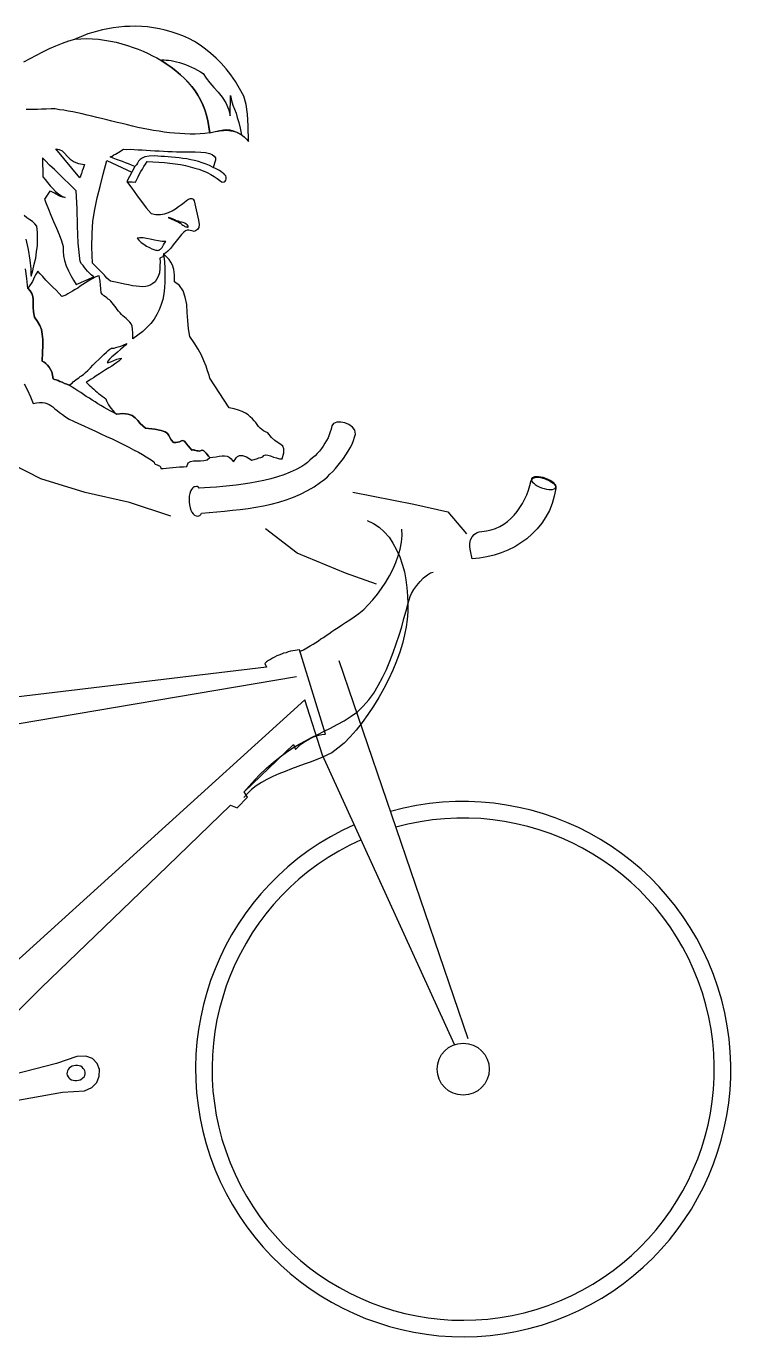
# Model space of a CAD drawing. Header units: millimetres. Extents: x -3215.06 to -3213.35, y 1775.89 to 1777.43.
# Drawn here: x -3214.17 to -3213.346, y 1775.895 to 1777.427 of the extents above; entities that cross this region are included whole.
import ezdxf

# ---------------------------------------------------------------- set-up
doc = ezdxf.new("R2010")
doc.units = ezdxf.units.MM
doc.header["$LTSCALE"] = 10
doc.layers.add('Veículos', color=2, linetype='Continuous')

msp = doc.modelspace()

# ---------------------------------------------------------------- linework, layer by layer
at = {"layer": 'Veículos'}
for p, q in [((-3214.1528, 1776.8976), (-3214.1854, 1776.9147)), ((-3214.1009, 1776.882), (-3214.1528, 1776.8976)), ((-3214.0491, 1776.8703), (-3214.1009, 1776.882)), ((-3213.7881, 1776.8822), (-3213.7167, 1776.868)), ((-3214.001, 1776.8543), (-3214.0491, 1776.8703)), ((-3213.7167, 1776.868), (-3213.677, 1776.8593)), ((-3213.677, 1776.8593), (-3213.6555, 1776.8336)), ((-3213.8531, 1776.8108), (-3213.8904, 1776.8393)), ((-3213.7966, 1776.7877), (-3213.8531, 1776.8108)), ((-3213.7605, 1776.7748), (-3213.7966, 1776.7877)), ((-3213.8046, 1776.6856), (-3213.6539, 1776.2437)), ((-3213.8539, 1776.6662), (-3214.3982, 1776.5743)), ((-3213.8441, 1776.6396), (-3214.2063, 1776.3114)), ((-3213.8236, 1776.5747), (-3213.8441, 1776.6396)), ((-3213.6693, 1776.2365), (-3213.8236, 1776.5747))]:
    msp.add_line(p, q, dxfattribs=at)
for points in [[(-3213.9185, 1777.3), (-3213.9173, 1777.2991), (-3213.915, 1777.2971), (-3213.9126, 1777.2947), (-3213.9103, 1777.292), (-3213.9104, 1777.3102), (-3213.9112, 1777.324), (-3213.9128, 1777.3354), (-3213.9157, 1777.345), (-3213.9205, 1777.354), (-3213.9254, 1777.3623), (-3213.9308, 1777.37), (-3213.9363, 1777.377), (-3213.9421, 1777.3835), (-3213.9481, 1777.3896), (-3213.954, 1777.3951), (-3213.9604, 1777.4001), (-3213.9667, 1777.4047), (-3213.9733, 1777.4088), (-3213.98, 1777.4123), (-3213.9867, 1777.4154), (-3213.9936, 1777.418), (-3214.0005, 1777.4204), (-3214.0074, 1777.4222), (-3214.0142, 1777.4239), (-3214.0212, 1777.425), (-3214.028, 1777.426), (-3214.035, 1777.4264), (-3214.0417, 1777.4268), (-3214.0487, 1777.4266), (-3214.0551, 1777.4263), (-3214.0618, 1777.4258), (-3214.0682, 1777.4248), (-3214.0746, 1777.4239), (-3214.0807, 1777.4225), (-3214.0866, 1777.421), (-3214.0922, 1777.4194), (-3214.0979, 1777.4178), (-3214.1032, 1777.4157), (-3214.1081, 1777.4137), (-3214.113, 1777.4116), (-3214.1063, 1777.4121), (-3214.0994, 1777.4124), (-3214.0924, 1777.4122), (-3214.0854, 1777.4116), (-3214.0786, 1777.4106), (-3214.0716, 1777.4095), (-3214.0648, 1777.4081), (-3214.0582, 1777.4062), (-3214.0515, 1777.4043), (-3214.0451, 1777.4021), (-3214.039, 1777.4), (-3214.0333, 1777.3975), (-3214.0276, 1777.3951), (-3214.0224, 1777.3923), (-3214.0174, 1777.3898), (-3214.0128, 1777.3871), (-3214.0128, 1777.3871)], [(-3214.1726, 1777.3853), (-3214.1655, 1777.3892), (-3214.1581, 1777.3931), (-3214.1505, 1777.397), (-3214.1429, 1777.4007), (-3214.1352, 1777.404), (-3214.1275, 1777.4069), (-3214.12, 1777.4097), (-3214.113, 1777.4116), (-3214.1063, 1777.4121), (-3214.0994, 1777.4124), (-3214.0924, 1777.4122), (-3214.0854, 1777.4116), (-3214.0786, 1777.4106), (-3214.0716, 1777.4095), (-3214.0648, 1777.4081), (-3214.0582, 1777.4062), (-3214.0515, 1777.4043), (-3214.0451, 1777.4021), (-3214.039, 1777.4), (-3214.0333, 1777.3975), (-3214.0276, 1777.3951), (-3214.0224, 1777.3923), (-3214.0174, 1777.3898), (-3214.0128, 1777.3871), (-3214.0065, 1777.383), (-3214.0005, 1777.3789), (-3213.9949, 1777.3745), (-3213.9898, 1777.3701), (-3213.9849, 1777.3657), (-3213.9805, 1777.3612), (-3213.9762, 1777.3563), (-3213.9725, 1777.3513), (-3213.9693, 1777.3462), (-3213.9662, 1777.3407), (-3213.9636, 1777.3352), (-3213.9612, 1777.3291), (-3213.9593, 1777.323), (-3213.9577, 1777.3164), (-3213.9564, 1777.3096), (-3213.9554, 1777.3022), (-3213.9611, 1777.3016), (-3213.9668, 1777.3011), (-3213.9725, 1777.3007), (-3213.9785, 1777.3007), (-3213.9845, 1777.301), (-3213.9905, 1777.3013), (-3213.9966, 1777.3018), (-3214.0026, 1777.3023), (-3214.0087, 1777.303), (-3214.0147, 1777.304), (-3214.021, 1777.3049), (-3214.0271, 1777.3062), (-3214.0332, 1777.3074), (-3214.0393, 1777.3086), (-3214.0456, 1777.31), (-3214.0517, 1777.3115), (-3214.0578, 1777.313), (-3214.0637, 1777.3144), (-3214.0698, 1777.3159), (-3214.0757, 1777.3174), (-3214.0818, 1777.3188), (-3214.0874, 1777.3203), (-3214.0933, 1777.3218), (-3214.0989, 1777.323), (-3214.1045, 1777.3243), (-3214.1101, 1777.3255), (-3214.1154, 1777.3266), (-3214.1208, 1777.3276), (-3214.1261, 1777.3286), (-3214.1312, 1777.3292), (-3214.1361, 1777.3301), (-3214.1409, 1777.3304), (-3214.1466, 1777.33), (-3214.1519, 1777.3298), (-3214.1569, 1777.3294), (-3214.1615, 1777.3296), (-3214.166, 1777.3295), (-3214.1701, 1777.3296)], [(-3213.9317, 1777.3222), (-3213.9313, 1777.3458), (-3213.9299, 1777.3399), (-3213.9283, 1777.3347), (-3213.9265, 1777.3298), (-3213.9247, 1777.3252), (-3213.9232, 1777.32), (-3213.9213, 1777.3144), (-3213.9198, 1777.3078), (-3213.9185, 1777.2997), (-3213.9235, 1777.3025), (-3213.9277, 1777.3043), (-3213.9316, 1777.3052), (-3213.9355, 1777.3056), (-3213.9393, 1777.3054), (-3213.9438, 1777.3045), (-3213.949, 1777.3034), (-3213.9554, 1777.302), (-3213.9564, 1777.3093), (-3213.9576, 1777.3162), (-3213.9593, 1777.3228), (-3213.9612, 1777.3291), (-3213.9636, 1777.3349), (-3213.9662, 1777.3407), (-3213.9693, 1777.3462), (-3213.9725, 1777.3513), (-3213.9762, 1777.3563), (-3213.9804, 1777.361), (-3213.9849, 1777.3657), (-3213.9898, 1777.3701), (-3213.9949, 1777.3745), (-3214.0005, 1777.3789), (-3214.0065, 1777.383), (-3214.0128, 1777.3871), (-3214.011, 1777.3874), (-3214.0086, 1777.3874), (-3214.0062, 1777.3873), (-3214.0035, 1777.387), (-3214.0006, 1777.3868), (-3213.9974, 1777.3861), (-3213.9943, 1777.3853), (-3213.9908, 1777.3844), (-3213.9874, 1777.3832), (-3213.9839, 1777.3821), (-3213.9802, 1777.3804), (-3213.9768, 1777.379), (-3213.9733, 1777.3773), (-3213.9698, 1777.3755), (-3213.9663, 1777.3736), (-3213.963, 1777.3714), (-3213.9597, 1777.3661), (-3213.9555, 1777.3607), (-3213.9505, 1777.3553), (-3213.9455, 1777.3497), (-3213.9408, 1777.3438), (-3213.9367, 1777.3372), (-3213.9335, 1777.33), (-3213.9317, 1777.3222)], [(-3213.9235, 1777.3025), (-3213.925, 1777.3031), (-3213.9277, 1777.3038), (-3213.9306, 1777.3043), (-3213.9333, 1777.3046), (-3213.9362, 1777.3049), (-3213.9393, 1777.3046), (-3213.9424, 1777.3044), (-3213.9454, 1777.3039), (-3213.9488, 1777.3034), (-3213.9521, 1777.3027), (-3213.9554, 1777.302), (-3213.9564, 1777.3093), (-3213.9576, 1777.3162), (-3213.9593, 1777.3228), (-3213.9612, 1777.3291), (-3213.9636, 1777.3349), (-3213.9662, 1777.3407), (-3213.9693, 1777.3462), (-3213.9725, 1777.3513), (-3213.9762, 1777.3563), (-3213.9804, 1777.361), (-3213.9849, 1777.3657), (-3213.9898, 1777.3701), (-3213.9949, 1777.3745), (-3214.0005, 1777.3789), (-3214.0065, 1777.383), (-3214.0128, 1777.3871), (-3214.0128, 1777.3871), (-3214.0128, 1777.3871)], [(-3213.9235, 1777.3025), (-3213.9225, 1777.3021), (-3213.9198, 1777.3008), (-3213.9185, 1777.3)], [(-3214.0908, 1777.134), (-3214.0939, 1777.1364), (-3214.0964, 1777.1386), (-3214.0985, 1777.1406), (-3214.1003, 1777.1427), (-3214.1019, 1777.1447), (-3214.1035, 1777.147), (-3214.1052, 1777.1492), (-3214.1068, 1777.152), (-3214.1094, 1777.1731), (-3214.1102, 1777.1934), (-3214.1105, 1777.2138), (-3214.1116, 1777.2343), (-3214.1152, 1777.2379), (-3214.1199, 1777.2426), (-3214.1256, 1777.2479), (-3214.1313, 1777.2537), (-3214.137, 1777.2593), (-3214.1426, 1777.2646), (-3214.1473, 1777.2693), (-3214.1509, 1777.2731), (-3214.1507, 1777.2508), (-3214.1478, 1777.2477), (-3214.1449, 1777.244), (-3214.142, 1777.2404), (-3214.1389, 1777.2371), (-3214.1357, 1777.2337), (-3214.1322, 1777.2309), (-3214.1284, 1777.2283), (-3214.1244, 1777.2267), (-3214.1271, 1777.2269), (-3214.1298, 1777.2277), (-3214.1323, 1777.2289), (-3214.1348, 1777.2304), (-3214.137, 1777.2317), (-3214.1391, 1777.233), (-3214.1408, 1777.2338), (-3214.1423, 1777.2342), (-3214.1487, 1777.2248), (-3214.1467, 1777.2195), (-3214.144, 1777.213), (-3214.1411, 1777.206), (-3214.1379, 1777.1985), (-3214.1347, 1777.1909), (-3214.1315, 1777.1835), (-3214.1287, 1777.176), (-3214.1266, 1777.1692), (-3214.1269, 1777.1639), (-3214.1265, 1777.1584), (-3214.1251, 1777.1528), (-3214.1232, 1777.1469), (-3214.1206, 1777.1409), (-3214.1178, 1777.1353), (-3214.1147, 1777.1301), (-3214.1117, 1777.125), (-3214.0908, 1777.134)], [(-3214.1019, 1777.2653), (-3214.1035, 1777.2604), (-3214.1045, 1777.2576), (-3214.1054, 1777.2547), (-3214.1072, 1777.2498), (-3214.1352, 1777.2834), (-3214.1313, 1777.2829), (-3214.1281, 1777.2813), (-3214.1252, 1777.2784), (-3214.1221, 1777.2748), (-3214.1185, 1777.2715), (-3214.1141, 1777.2682), (-3214.1087, 1777.2662), (-3214.1019, 1777.2653)], [(-3214.0561, 1777.2831), (-3214.0522, 1777.2829), (-3214.0481, 1777.283), (-3214.0438, 1777.2828), (-3214.0392, 1777.2825), (-3214.0344, 1777.2824), (-3214.0296, 1777.282), (-3214.0245, 1777.2817), (-3214.0195, 1777.2813), (-3214.0144, 1777.281), (-3214.0094, 1777.2806), (-3214.0043, 1777.2805), (-3213.9993, 1777.2802), (-3213.9942, 1777.2801), (-3213.9894, 1777.28), (-3213.9849, 1777.2799), (-3213.9805, 1777.2799), (-3213.9726, 1777.2801), (-3213.9659, 1777.2796), (-3213.9603, 1777.2791), (-3213.9557, 1777.2782), (-3213.9525, 1777.2768), (-3213.9502, 1777.2751), (-3213.9489, 1777.273), (-3213.9489, 1777.2704), (-3213.9514, 1777.2618), (-3213.9556, 1777.2639), (-3213.9598, 1777.2657), (-3213.9642, 1777.2673), (-3213.9687, 1777.2686), (-3213.9733, 1777.2697), (-3213.9777, 1777.2708), (-3213.9821, 1777.2717), (-3213.9867, 1777.2723), (-3213.991, 1777.2729), (-3213.9956, 1777.2735), (-3214, 1777.2739), (-3214.0041, 1777.2741), (-3214.0084, 1777.2745), (-3214.0123, 1777.2747), (-3214.0161, 1777.2751), (-3214.02, 1777.2753), (-3214.0264, 1777.275), (-3214.0314, 1777.274), (-3214.0346, 1777.2725), (-3214.0369, 1777.2709), (-3214.0387, 1777.2689), (-3214.04, 1777.2668), (-3214.0412, 1777.2648), (-3214.043, 1777.263), (-3214.0467, 1777.2644), (-3214.0504, 1777.2658), (-3214.0539, 1777.2672), (-3214.0576, 1777.2686), (-3214.061, 1777.2698), (-3214.0645, 1777.2712), (-3214.0682, 1777.2726), (-3214.0719, 1777.274), (-3214.0696, 1777.2751), (-3214.0675, 1777.2763), (-3214.0657, 1777.2774), (-3214.0636, 1777.2785), (-3214.0618, 1777.2796), (-3214.0599, 1777.2807), (-3214.0581, 1777.282), (-3214.0561, 1777.2831)], [(-3214.0522, 1777.2453), (-3214.051, 1777.2451), (-3214.0498, 1777.245), (-3214.0484, 1777.2449), (-3214.0472, 1777.245), (-3214.046, 1777.2448), (-3214.0445, 1777.2447), (-3214.0433, 1777.2448), (-3214.0421, 1777.2446), (-3214.0407, 1777.2478), (-3214.0392, 1777.2508), (-3214.0376, 1777.2541), (-3214.0361, 1777.2571), (-3214.0342, 1777.2598), (-3214.0325, 1777.2628), (-3214.0305, 1777.2656), (-3214.0286, 1777.2687), (-3214.0219, 1777.2684), (-3214.0151, 1777.268), (-3214.0084, 1777.2675), (-3214.0021, 1777.2668), (-3213.9958, 1777.2661), (-3213.9897, 1777.2651), (-3213.9839, 1777.2639), (-3213.9783, 1777.2626), (-3213.9729, 1777.2611), (-3213.968, 1777.2596), (-3213.9631, 1777.2578), (-3213.9586, 1777.2557), (-3213.9543, 1777.2536), (-3213.9503, 1777.2513), (-3213.9468, 1777.2489), (-3213.9437, 1777.2463), (-3213.9417, 1777.245), (-3213.94, 1777.2444), (-3213.9386, 1777.2448), (-3213.9374, 1777.2456), (-3213.9366, 1777.2468), (-3213.9362, 1777.2485), (-3213.9361, 1777.2502), (-3213.9367, 1777.2519), (-3213.9378, 1777.2532), (-3213.9391, 1777.2546), (-3213.9406, 1777.2556), (-3213.9424, 1777.2569), (-3213.9441, 1777.258), (-3213.9464, 1777.2593), (-3213.9486, 1777.2605), (-3213.9514, 1777.2618), (-3213.9556, 1777.2639), (-3213.9598, 1777.2657), (-3213.9642, 1777.2673), (-3213.9687, 1777.2686), (-3213.9733, 1777.2697), (-3213.9777, 1777.2708), (-3213.9821, 1777.2717), (-3213.9867, 1777.2723), (-3213.991, 1777.2729), (-3213.9956, 1777.2735), (-3214, 1777.2739), (-3214.0041, 1777.2741), (-3214.0084, 1777.2745), (-3214.0123, 1777.2747), (-3214.0161, 1777.2751), (-3214.02, 1777.2753), (-3214.0264, 1777.275), (-3214.0314, 1777.274), (-3214.0346, 1777.2725), (-3214.0369, 1777.2709), (-3214.0387, 1777.2689), (-3214.04, 1777.2668), (-3214.0412, 1777.2648), (-3214.043, 1777.263), (-3214.0522, 1777.2453)], [(-3214.0783, 1777.1359), (-3214.0923, 1777.15), (-3214.0932, 1777.1684), (-3214.093, 1777.1844), (-3214.0919, 1777.1991), (-3214.0898, 1777.2127), (-3214.087, 1777.2261), (-3214.0837, 1777.2396), (-3214.08, 1777.254), (-3214.0759, 1777.2699), (-3214.0466, 1777.2563), (-3214.0522, 1777.2453), (-3214.0493, 1777.2412), (-3214.0466, 1777.2376), (-3214.0439, 1777.2337), (-3214.0412, 1777.2298), (-3214.0378, 1777.2255), (-3214.0341, 1777.2205), (-3214.0296, 1777.2146), (-3214.024, 1777.2079), (-3214.0184, 1777.2069), (-3214.0131, 1777.2068), (-3214.0082, 1777.2076), (-3214.0035, 1777.2092), (-3213.9993, 1777.2112), (-3213.9954, 1777.2134), (-3213.9918, 1777.2161), (-3213.9884, 1777.2185), (-3213.9854, 1777.2209), (-3213.9827, 1777.223), (-3213.9802, 1777.2246), (-3213.9781, 1777.2255), (-3213.9764, 1777.2256), (-3213.9749, 1777.2248), (-3213.9736, 1777.2227), (-3213.9729, 1777.2194), (-3213.9685, 1777.2001), (-3213.9679, 1777.1951), (-3213.9683, 1777.1915), (-3213.9699, 1777.1892), (-3213.9721, 1777.1876), (-3213.9735, 1777.187), (-3213.975, 1777.1871), (-3213.9764, 1777.1875), (-3213.9782, 1777.1881), (-3213.9799, 1777.1884), (-3213.9818, 1777.1883), (-3213.9836, 1777.1877), (-3213.9859, 1777.1861), (-3213.9883, 1777.1832), (-3213.9914, 1777.1796), (-3213.9945, 1777.1756), (-3213.998, 1777.1712), (-3214.0011, 1777.1674), (-3214.0044, 1777.164), (-3214.0071, 1777.1617), (-3214.0094, 1777.1606), (-3214.0097, 1777.1584), (-3214.0108, 1777.1569), (-3214.0122, 1777.1563), (-3214.0136, 1777.1557), (-3214.0135, 1777.1511), (-3214.0137, 1777.1475), (-3214.0139, 1777.1437), (-3214.0142, 1777.1386), (-3214.0158, 1777.1344), (-3214.0175, 1777.1309), (-3214.0194, 1777.1282), (-3214.0219, 1777.126), (-3214.0244, 1777.1244), (-3214.0272, 1777.1232), (-3214.0303, 1777.1225), (-3214.0338, 1777.1223), (-3214.0374, 1777.1225), (-3214.0416, 1777.1229), (-3214.0457, 1777.1235), (-3214.0503, 1777.1244), (-3214.0549, 1777.1255), (-3214.06, 1777.1265), (-3214.0657, 1777.1278), (-3214.0713, 1777.129), (-3214.0735, 1777.1305), (-3214.0756, 1777.1325), (-3214.0772, 1777.1343), (-3214.0783, 1777.1359)], [(-3214.1704, 1777.1781), (-3214.1675, 1777.1659), (-3214.1656, 1777.1535), (-3214.1646, 1777.1433), (-3214.1644, 1777.1364), (-3214.164, 1777.1345), (-3214.1621, 1777.1413), (-3214.1605, 1777.1487), (-3214.1589, 1777.1557), (-3214.1578, 1777.1633), (-3214.1569, 1777.1705), (-3214.1567, 1777.178), (-3214.1568, 1777.1856), (-3214.1576, 1777.193), (-3214.1597, 1777.1959), (-3214.1626, 1777.1984), (-3214.1658, 1777.2005), (-3214.1694, 1777.2029), (-3214.1725, 1777.2055)], [(-3213.9885, 1777.1978), (-3213.9904, 1777.1979), (-3213.9924, 1777.1988), (-3213.9946, 1777.1995), (-3213.9966, 1777.2006), (-3213.9988, 1777.2016), (-3214.0008, 1777.2024), (-3214.0025, 1777.203), (-3214.0042, 1777.2031), (-3214.0023, 1777.2023), (-3213.9998, 1777.2013), (-3213.997, 1777.2001), (-3213.9946, 1777.1991), (-3213.9923, 1777.198), (-3213.9906, 1777.197), (-3213.9896, 1777.1966), (-3213.9893, 1777.1963), (-3213.988, 1777.1952), (-3213.9868, 1777.1941), (-3213.9855, 1777.1935), (-3213.9845, 1777.1929), (-3213.9835, 1777.1925), (-3213.9826, 1777.1923), (-3213.9816, 1777.1921), (-3213.9808, 1777.192), (-3213.9806, 1777.1924), (-3213.9807, 1777.1932), (-3213.9813, 1777.1941), (-3213.982, 1777.1947), (-3213.983, 1777.1956), (-3213.9845, 1777.1965), (-3213.9865, 1777.1973), (-3213.9885, 1777.1978)], [(-3214.0403, 1777.1791), (-3214.0382, 1777.1766), (-3214.0354, 1777.1742), (-3214.0323, 1777.172), (-3214.0293, 1777.1698), (-3214.026, 1777.1682), (-3214.0233, 1777.1667), (-3214.0208, 1777.1657), (-3214.0189, 1777.1651), (-3214.0174, 1777.165), (-3214.0162, 1777.1648), (-3214.0152, 1777.1649), (-3214.0146, 1777.1652), (-3214.0136, 1777.1657), (-3214.013, 1777.1663), (-3214.0121, 1777.1671), (-3214.011, 1777.1683), (-3214.0101, 1777.1696), (-3214.0093, 1777.1713), (-3214.0082, 1777.1733), (-3214.0067, 1777.1751), (-3214.011, 1777.1753), (-3214.0156, 1777.1759), (-3214.0202, 1777.1768), (-3214.0249, 1777.1778), (-3214.0292, 1777.1787), (-3214.0334, 1777.1794), (-3214.0372, 1777.1795), (-3214.0403, 1777.1791)], [(-3213.9555, 1776.9227), (-3213.9517, 1776.9233), (-3213.9479, 1776.9236), (-3213.9443, 1776.9241), (-3213.941, 1776.9246), (-3213.9381, 1776.9245), (-3213.9352, 1776.9243), (-3213.9327, 1776.923), (-3213.9304, 1776.921), (-3213.928, 1776.9181), (-3213.9269, 1776.9189), (-3213.9258, 1776.9204), (-3213.9245, 1776.9222), (-3213.923, 1776.924), (-3213.9207, 1776.9251), (-3213.9171, 1776.9252), (-3213.9124, 1776.9236), (-3213.9061, 1776.9198), (-3213.9049, 1776.9199), (-3213.9035, 1776.9202), (-3213.9024, 1776.9208), (-3213.9009, 1776.9211), (-3213.8995, 1776.9217), (-3213.8979, 1776.9223), (-3213.8958, 1776.9229), (-3213.8934, 1776.9234), (-3213.8924, 1776.9251), (-3213.8903, 1776.9258), (-3213.8876, 1776.9255), (-3213.8844, 1776.9245), (-3213.881, 1776.9233), (-3213.8775, 1776.9222), (-3213.8739, 1776.9212), (-3213.8707, 1776.9212), (-3213.8689, 1776.9281), (-3213.8687, 1776.9329), (-3213.8699, 1776.9359), (-3213.8725, 1776.9381), (-3213.8755, 1776.94), (-3213.8793, 1776.9426), (-3213.8834, 1776.9462), (-3213.8874, 1776.9516), (-3213.8901, 1776.9526), (-3213.8926, 1776.9539), (-3213.8947, 1776.9554), (-3213.8965, 1776.9572), (-3213.8983, 1776.9589), (-3213.8999, 1776.9612), (-3213.9017, 1776.9635), (-3213.9036, 1776.9657), (-3213.9054, 1776.968), (-3213.908, 1776.9702), (-3213.9106, 1776.9724), (-3213.9138, 1776.9745), (-3213.9176, 1776.9764), (-3213.9218, 1776.978), (-3213.9269, 1776.9796), (-3213.9328, 1776.9806), (-3213.9553, 1777.0153), (-3213.9563, 1777.019), (-3213.9579, 1777.024), (-3213.9597, 1777.0293), (-3213.9623, 1777.0356), (-3213.9652, 1777.0423), (-3213.9691, 1777.0495), (-3213.9735, 1777.0568), (-3213.9786, 1777.0643), (-3213.9803, 1777.0733), (-3213.981, 1777.0829), (-3213.9817, 1777.0924), (-3213.9824, 1777.1017), (-3213.984, 1777.1102), (-3213.9865, 1777.1177), (-3213.9906, 1777.1239), (-3213.9966, 1777.1279), (-3213.9968, 1777.1361), (-3213.9975, 1777.1425), (-3213.9991, 1777.1474), (-3214.0008, 1777.1511), (-3214.0029, 1777.1541), (-3214.0052, 1777.1563), (-3214.0073, 1777.1585), (-3214.0094, 1777.1608), (-3214.0085, 1777.152), (-3214.0079, 1777.1436), (-3214.0078, 1777.1357), (-3214.0079, 1777.1281), (-3214.0083, 1777.1211), (-3214.0092, 1777.1141), (-3214.0104, 1777.1075), (-3214.0124, 1777.1014), (-3214.0146, 1777.0954), (-3214.0173, 1777.09), (-3214.0204, 1777.0844), (-3214.0244, 1777.0794), (-3214.0288, 1777.0747), (-3214.0337, 1777.07), (-3214.0394, 1777.0657), (-3214.0455, 1777.0615), (-3214.0453, 1777.0679), (-3214.0457, 1777.0727), (-3214.0462, 1777.0763), (-3214.0471, 1777.0788), (-3214.0487, 1777.0809), (-3214.0508, 1777.0829), (-3214.0533, 1777.0851), (-3214.0569, 1777.0882), (-3214.0587, 1777.0899), (-3214.0603, 1777.092), (-3214.0619, 1777.0938), (-3214.0635, 1777.0958), (-3214.0648, 1777.0976), (-3214.0662, 1777.0997), (-3214.0678, 1777.1015), (-3214.0693, 1777.1035), (-3214.0712, 1777.1053), (-3214.0727, 1777.1069), (-3214.0742, 1777.1079), (-3214.0758, 1777.1093), (-3214.0773, 1777.1104), (-3214.0791, 1777.1117), (-3214.0806, 1777.1132), (-3214.0822, 1777.1153), (-3214.0826, 1777.1198), (-3214.0831, 1777.1243), (-3214.0837, 1777.129), (-3214.0847, 1777.1352), (-3214.0868, 1777.1346), (-3214.0893, 1777.1334), (-3214.0919, 1777.132), (-3214.0946, 1777.1306), (-3214.0976, 1777.1287), (-3214.1006, 1777.1268), (-3214.1036, 1777.1249), (-3214.1068, 1777.123), (-3214.1097, 1777.1208), (-3214.1127, 1777.1189), (-3214.1157, 1777.117), (-3214.1187, 1777.1154), (-3214.1214, 1777.114), (-3214.1237, 1777.1126), (-3214.1261, 1777.1117), (-3214.1282, 1777.1111), (-3214.1313, 1777.1144), (-3214.1349, 1777.1182), (-3214.1388, 1777.122), (-3214.143, 1777.1262), (-3214.1469, 1777.13), (-3214.1505, 1777.1341), (-3214.1536, 1777.1374), (-3214.1563, 1777.1406), (-3214.1576, 1777.1386), (-3214.1591, 1777.1363), (-3214.1603, 1777.1338), (-3214.1616, 1777.1313), (-3214.1628, 1777.1286), (-3214.1643, 1777.1261), (-3214.1662, 1777.1233), (-3214.1682, 1777.1207), (-3214.1653, 1777.1176), (-3214.1634, 1777.1144), (-3214.1624, 1777.1111), (-3214.1619, 1777.1073), (-3214.1618, 1777.1032), (-3214.1617, 1777.0985), (-3214.1613, 1777.093), (-3214.1604, 1777.0868), (-3214.1566, 1777.0818), (-3214.1539, 1777.0772), (-3214.1521, 1777.0723), (-3214.1512, 1777.0669), (-3214.1507, 1777.0607), (-3214.1507, 1777.0537), (-3214.151, 1777.0453), (-3214.1514, 1777.0352), (-3214.1489, 1777.034), (-3214.1469, 1777.0327), (-3214.1449, 1777.0307), (-3214.143, 1777.0284), (-3214.1414, 1777.0257), (-3214.1402, 1777.0227), (-3214.1392, 1777.0189), (-3214.1384, 1777.0146), (-3214.1369, 1777.014), (-3214.1349, 1777.0135), (-3214.1327, 1777.0127), (-3214.1305, 1777.0116), (-3214.128, 1777.0106), (-3214.1253, 1777.0094), (-3214.1226, 1777.0084), (-3214.1198, 1777.0072), (-3214.1183, 1777.0085), (-3214.1164, 1777.0098), (-3214.1149, 1777.0111), (-3214.1135, 1777.0122), (-3214.1119, 1777.0135), (-3214.1104, 1777.0148), (-3214.1085, 1777.0159), (-3214.1069, 1777.0173), (-3214.1062, 1777.0176), (-3214.1051, 1777.0184), (-3214.1031, 1777.0199), (-3214.1008, 1777.022), (-3214.0981, 1777.0246), (-3214.095, 1777.0275), (-3214.0919, 1777.0306), (-3214.0885, 1777.034), (-3214.0852, 1777.0371), (-3214.0821, 1777.0402), (-3214.0792, 1777.0431), (-3214.0762, 1777.0457), (-3214.074, 1777.0478), (-3214.0722, 1777.0494), (-3214.0708, 1777.0502), (-3214.0704, 1777.0505), (-3214.0699, 1777.0505), (-3214.0689, 1777.0506), (-3214.0673, 1777.0507), (-3214.0652, 1777.0513), (-3214.0626, 1777.052), (-3214.0595, 1777.053), (-3214.056, 1777.0544), (-3214.0523, 1777.0559), (-3214.0541, 1777.0541), (-3214.0566, 1777.0518), (-3214.0597, 1777.0489), (-3214.0631, 1777.046), (-3214.0665, 1777.0431), (-3214.0698, 1777.0402), (-3214.0725, 1777.0376), (-3214.0747, 1777.0353), (-3214.0753, 1777.0338), (-3214.0737, 1777.0339), (-3214.0709, 1777.0346), (-3214.0674, 1777.0361), (-3214.0639, 1777.0375), (-3214.0608, 1777.0385), (-3214.0589, 1777.0389), (-3214.0591, 1777.0379), (-3214.06, 1777.0369), (-3214.0618, 1777.0355), (-3214.0641, 1777.0337), (-3214.0668, 1777.0318), (-3214.07, 1777.0296), (-3214.0734, 1777.0275), (-3214.0771, 1777.025), (-3214.0807, 1777.0228), (-3214.0844, 1777.0204), (-3214.0881, 1777.0182), (-3214.0913, 1777.016), (-3214.094, 1777.0144), (-3214.0965, 1777.0128), (-3214.0984, 1777.0117), (-3214.0993, 1777.0109), (-3214.0997, 1777.0106), (-3214.0982, 1777.0091), (-3214.0964, 1777.0073), (-3214.0946, 1777.0057), (-3214.0927, 1777.004), (-3214.0909, 1777.0024), (-3214.0891, 1777.0006), (-3214.0871, 1776.9991), (-3214.0853, 1776.9976), (-3214.0833, 1776.9958), (-3214.0812, 1776.9943), (-3214.079, 1776.9928), (-3214.0769, 1776.9912), (-3214.076, 1776.9889), (-3214.0751, 1776.9866), (-3214.0738, 1776.9843), (-3214.0724, 1776.982), (-3214.0708, 1776.98), (-3214.0687, 1776.9777), (-3214.0666, 1776.9755), (-3214.0643, 1776.9735), (-3214.0569, 1776.9743), (-3214.0509, 1776.9735), (-3214.0462, 1776.9717), (-3214.0427, 1776.9691), (-3214.0395, 1776.966), (-3214.0367, 1776.9626), (-3214.0338, 1776.9597), (-3214.0307, 1776.9571), (-3214.0198, 1776.9558), (-3214.0123, 1776.9542), (-3214.0076, 1776.9526), (-3214.0048, 1776.9507), (-3214.0032, 1776.9486), (-3214.0021, 1776.9461), (-3214.0004, 1776.9433), (-3213.9978, 1776.9402), (-3213.9951, 1776.9401), (-3213.9928, 1776.9405), (-3213.9909, 1776.9412), (-3213.9893, 1776.9418), (-3213.9876, 1776.9424), (-3213.9862, 1776.9422), (-3213.985, 1776.9419), (-3213.9839, 1776.9403), (-3213.9826, 1776.9387), (-3213.9805, 1776.9362), (-3213.9784, 1776.9337), (-3213.9763, 1776.9312), (-3213.9756, 1776.9315), (-3213.9746, 1776.9316), (-3213.9736, 1776.9314), (-3213.9727, 1776.9313), (-3213.9717, 1776.9311), (-3213.9705, 1776.9307), (-3213.969, 1776.9304), (-3213.9673, 1776.93), (-3213.9655, 1776.9311), (-3213.9638, 1776.9312), (-3213.9623, 1776.9306), (-3213.961, 1776.9293), (-3213.9597, 1776.9277), (-3213.9586, 1776.9261), (-3213.957, 1776.9243), (-3213.9555, 1776.9227)], [(-3214.1682, 1777.1207), (-3214.1685, 1777.1241), (-3214.1693, 1777.1319), (-3214.1706, 1777.1431)], [(-3214.1722, 1777.0087), (-3214.1683, 1777.0014), (-3214.1648, 1776.9937), (-3214.1619, 1776.9858), (-3214.1579, 1776.9868), (-3214.1543, 1776.9871), (-3214.1509, 1776.9871), (-3214.1483, 1776.9868), (-3214.1458, 1776.986), (-3214.1433, 1776.9848), (-3214.1411, 1776.9835), (-3214.1388, 1776.9818), (-3214.1365, 1776.9798), (-3214.1339, 1776.9776), (-3214.1309, 1776.9754), (-3214.1276, 1776.973), (-3214.124, 1776.9704), (-3214.1197, 1776.9676), (-3214.1147, 1776.9651), (-3214.109, 1776.9624), (-3214.1028, 1776.9596), (-3214.0961, 1776.9567), (-3214.0897, 1776.9538), (-3214.0827, 1776.9505), (-3214.076, 1776.9474), (-3214.0693, 1776.9444), (-3214.0626, 1776.941), (-3214.0563, 1776.9379), (-3214.0501, 1776.9348), (-3214.0444, 1776.9318), (-3214.0389, 1776.9289), (-3214.0339, 1776.9262), (-3214.0296, 1776.9236), (-3214.0258, 1776.9213), (-3214.0228, 1776.9191), (-3214.0205, 1776.9171), (-3214.0202, 1776.9157), (-3214.0194, 1776.915), (-3214.0181, 1776.9144), (-3214.0169, 1776.914), (-3214.0154, 1776.9134), (-3214.0142, 1776.9128), (-3214.0131, 1776.9117), (-3214.0125, 1776.9098), (-3214.0097, 1776.91), (-3214.0063, 1776.9103), (-3214.0025, 1776.9106), (-3213.9987, 1776.9111), (-3213.9947, 1776.9114), (-3213.9906, 1776.9117), (-3213.9863, 1776.912), (-3213.9823, 1776.9123), (-3213.9806, 1776.9163), (-3213.9779, 1776.9182), (-3213.9744, 1776.9189), (-3213.9703, 1776.919), (-3213.9662, 1776.9188), (-3213.9622, 1776.9191), (-3213.9584, 1776.9201), (-3213.9555, 1776.9227), (-3213.957, 1776.9243), (-3213.9586, 1776.9261), (-3213.9597, 1776.9277), (-3213.961, 1776.9293), (-3213.9623, 1776.9306), (-3213.9638, 1776.9312), (-3213.9655, 1776.9311), (-3213.9673, 1776.93), (-3213.969, 1776.9304), (-3213.9705, 1776.9307), (-3213.9717, 1776.9311), (-3213.9727, 1776.9313), (-3213.9736, 1776.9314), (-3213.9746, 1776.9316), (-3213.9756, 1776.9315), (-3213.9763, 1776.9312), (-3213.9784, 1776.9337), (-3213.9805, 1776.9362), (-3213.9826, 1776.9387), (-3213.9839, 1776.9403), (-3213.985, 1776.9419), (-3213.9862, 1776.9422), (-3213.9876, 1776.9424), (-3213.9893, 1776.9418), (-3213.9909, 1776.9412), (-3213.9928, 1776.9405), (-3213.9951, 1776.9401), (-3213.9978, 1776.9402), (-3214.0004, 1776.9433), (-3214.0021, 1776.9461), (-3214.0032, 1776.9486), (-3214.0048, 1776.9507), (-3214.0076, 1776.9526), (-3214.0123, 1776.9542), (-3214.0198, 1776.9558), (-3214.0307, 1776.9571), (-3214.0338, 1776.9597), (-3214.0367, 1776.9626), (-3214.0395, 1776.966), (-3214.0427, 1776.9691), (-3214.0462, 1776.9717), (-3214.0509, 1776.9735), (-3214.0569, 1776.9743), (-3214.0643, 1776.9735), (-3214.0681, 1776.9754), (-3214.0718, 1776.9772), (-3214.0755, 1776.9794), (-3214.079, 1776.9812), (-3214.0826, 1776.9834), (-3214.0861, 1776.9855), (-3214.0894, 1776.9877), (-3214.0929, 1776.9898), (-3214.0961, 1776.9919), (-3214.0997, 1776.9941), (-3214.103, 1776.9965), (-3214.1062, 1776.9986), (-3214.1098, 1777.0007), (-3214.113, 1777.0029), (-3214.1163, 1777.005), (-3214.1198, 1777.0072), (-3214.1226, 1777.0084), (-3214.1253, 1777.0094), (-3214.128, 1777.0106), (-3214.1305, 1777.0116), (-3214.1327, 1777.0127), (-3214.1349, 1777.0135), (-3214.1369, 1777.014), (-3214.1384, 1777.0146), (-3214.1392, 1777.0189), (-3214.1402, 1777.0227), (-3214.1414, 1777.0257), (-3214.143, 1777.0284), (-3214.1449, 1777.0307), (-3214.1469, 1777.0327), (-3214.1489, 1777.034), (-3214.1514, 1777.0352), (-3214.151, 1777.0453), (-3214.1507, 1777.0537), (-3214.1507, 1777.0607), (-3214.1512, 1777.0669), (-3214.1521, 1777.0723), (-3214.1539, 1777.0772), (-3214.1566, 1777.0818), (-3214.1604, 1777.0868), (-3214.1613, 1777.093), (-3214.1617, 1777.0985), (-3214.1618, 1777.1032), (-3214.1619, 1777.1073), (-3214.1624, 1777.1111), (-3214.1634, 1777.1144), (-3214.1653, 1777.1176), (-3214.1682, 1777.1207)], [(-3213.826, 1776.8937), (-3213.8235, 1776.8953), (-3213.8208, 1776.8974), (-3213.8178, 1776.9001), (-3213.815, 1776.9031), (-3213.8116, 1776.9063), (-3213.8085, 1776.9099), (-3213.8054, 1776.9137), (-3213.8021, 1776.9175), (-3213.7991, 1776.9216), (-3213.7963, 1776.9259), (-3213.7937, 1776.9302), (-3213.7912, 1776.9342), (-3213.7891, 1776.9384), (-3213.7875, 1776.9424), (-3213.7861, 1776.9463), (-3213.7852, 1776.95), (-3213.786, 1776.9545), (-3213.7887, 1776.9583), (-3213.7927, 1776.9612), (-3213.7974, 1776.9632), (-3213.8023, 1776.964), (-3213.8068, 1776.9639), (-3213.8106, 1776.9625), (-3213.8128, 1776.9597), (-3213.8137, 1776.956), (-3213.8146, 1776.9526), (-3213.8158, 1776.9491), (-3213.8172, 1776.9456), (-3213.8189, 1776.9424), (-3213.8208, 1776.9394), (-3213.8227, 1776.9361), (-3213.8249, 1776.9333), (-3213.8273, 1776.9303), (-3213.8297, 1776.9274), (-3213.8324, 1776.9248), (-3213.8353, 1776.9222), (-3213.8383, 1776.9196), (-3213.8412, 1776.917), (-3213.8444, 1776.9146), (-3213.8478, 1776.9122), (-3213.8544, 1776.9086), (-3213.8614, 1776.9054), (-3213.8688, 1776.9024), (-3213.8763, 1776.9), (-3213.8841, 1776.8977), (-3213.8921, 1776.8957), (-3213.9003, 1776.8941), (-3213.9084, 1776.8927), (-3213.9164, 1776.8914), (-3213.9245, 1776.8903), (-3213.9324, 1776.8895), (-3213.9402, 1776.8889), (-3213.9476, 1776.8881), (-3213.9548, 1776.8878), (-3213.9614, 1776.8873), (-3213.9679, 1776.8868), (-3213.9689, 1776.8884), (-3213.9699, 1776.8888), (-3213.9709, 1776.8887), (-3213.9723, 1776.8886), (-3213.974, 1776.8883), (-3213.9756, 1776.8869), (-3213.9769, 1776.8854), (-3213.9781, 1776.8832), (-3213.9789, 1776.8805), (-3213.9794, 1776.8775), (-3213.9796, 1776.8744), (-3213.9796, 1776.8708), (-3213.9791, 1776.8673), (-3213.9784, 1776.864), (-3213.9774, 1776.8612), (-3213.9763, 1776.8588), (-3213.9747, 1776.8568), (-3213.9732, 1776.8552), (-3213.9714, 1776.8544), (-3213.9697, 1776.8543), (-3213.9681, 1776.8544), (-3213.9669, 1776.855), (-3213.9658, 1776.856), (-3213.965, 1776.8578), (-3213.9561, 1776.8584), (-3213.9471, 1776.8591), (-3213.938, 1776.8601), (-3213.929, 1776.861), (-3213.9197, 1776.8619), (-3213.9107, 1776.8631), (-3213.9015, 1776.8647), (-3213.8925, 1776.8664), (-3213.8835, 1776.8682), (-3213.8748, 1776.8706), (-3213.8662, 1776.8734), (-3213.8575, 1776.8764), (-3213.8494, 1776.8799), (-3213.8413, 1776.8841), (-3213.8335, 1776.8886), (-3213.826, 1776.8937)], [(-3213.6373, 1776.8363), (-3213.6318, 1776.8369), (-3213.6264, 1776.838), (-3213.6213, 1776.8399), (-3213.6164, 1776.8419), (-3213.6118, 1776.8447), (-3213.6075, 1776.8479), (-3213.6034, 1776.8513), (-3213.5997, 1776.8552), (-3213.5962, 1776.8595), (-3213.5929, 1776.8641), (-3213.5899, 1776.8689), (-3213.5874, 1776.8738), (-3213.5849, 1776.879), (-3213.583, 1776.8847), (-3213.5812, 1776.8901), (-3213.5797, 1776.896), (-3213.5775, 1776.8986), (-3213.5738, 1776.8996), (-3213.5687, 1776.8992), (-3213.5633, 1776.8977), (-3213.5584, 1776.8954), (-3213.5541, 1776.8927), (-3213.5514, 1776.8895), (-3213.551, 1776.8864), (-3213.5527, 1776.8774), (-3213.5551, 1776.8688), (-3213.5584, 1776.8607), (-3213.5626, 1776.8532), (-3213.5671, 1776.8461), (-3213.5726, 1776.8395), (-3213.5784, 1776.8335), (-3213.5849, 1776.8278), (-3213.5917, 1776.8229), (-3213.599, 1776.8183), (-3213.6069, 1776.8146), (-3213.6148, 1776.8114), (-3213.623, 1776.8086), (-3213.6315, 1776.8065), (-3213.64, 1776.8051), (-3213.6488, 1776.8042), (-3213.6505, 1776.8135), (-3213.6515, 1776.8179), (-3213.6514, 1776.8223), (-3213.6505, 1776.8264), (-3213.6488, 1776.8299), (-3213.6464, 1776.8327), (-3213.6437, 1776.8348), (-3213.6407, 1776.836), (-3213.6373, 1776.8363)], [(-3213.5656, 1776.8992), (-3213.5685, 1776.8999), (-3213.5712, 1776.9002), (-3213.5736, 1776.9003), (-3213.5757, 1776.9001), (-3213.5774, 1776.8995), (-3213.5785, 1776.899), (-3213.5794, 1776.8979), (-3213.5795, 1776.8967), (-3213.5792, 1776.8953), (-3213.5781, 1776.8939), (-3213.5768, 1776.8926), (-3213.575, 1776.8911), (-3213.5728, 1776.8898), (-3213.5703, 1776.8885), (-3213.5676, 1776.8873), (-3213.5646, 1776.8863), (-3213.5617, 1776.8856), (-3213.559, 1776.8853), (-3213.5566, 1776.8853), (-3213.5547, 1776.8854), (-3213.5529, 1776.886), (-3213.5517, 1776.8866), (-3213.5508, 1776.8876), (-3213.5507, 1776.8888), (-3213.551, 1776.8902), (-3213.5521, 1776.8916), (-3213.5534, 1776.8932), (-3213.5554, 1776.8947), (-3213.5574, 1776.896), (-3213.5599, 1776.8972), (-3213.5626, 1776.8982), (-3213.5656, 1776.8992)], [(-3213.7716, 1776.8489), (-3213.7641, 1776.8456), (-3213.7575, 1776.8411), (-3213.7514, 1776.8358), (-3213.7459, 1776.8295), (-3213.7413, 1776.8227), (-3213.7371, 1776.8148), (-3213.7334, 1776.8067), (-3213.7306, 1776.7981), (-3213.7279, 1776.7889), (-3213.7263, 1776.7797), (-3213.7249, 1776.7704), (-3213.7242, 1776.7609), (-3213.7239, 1776.7516), (-3213.7239, 1776.7422), (-3213.7247, 1776.7333), (-3213.726, 1776.7248), (-3213.7277, 1776.7153), (-3213.7303, 1776.7055), (-3213.7333, 1776.6952), (-3213.7371, 1776.6847), (-3213.7416, 1776.674), (-3213.7465, 1776.6633), (-3213.7519, 1776.6526), (-3213.7579, 1776.6421), (-3213.764, 1776.632), (-3213.7705, 1776.6222), (-3213.7772, 1776.6128), (-3213.7842, 1776.6041), (-3213.7913, 1776.5962), (-3213.7984, 1776.5889), (-3213.8056, 1776.5829), (-3213.8129, 1776.5775), (-3213.8184, 1776.5747), (-3213.8245, 1776.5721), (-3213.831, 1776.5695), (-3213.838, 1776.5668), (-3213.845, 1776.5641), (-3213.8525, 1776.5616), (-3213.8599, 1776.5589), (-3213.8674, 1776.5559), (-3213.8746, 1776.553), (-3213.8818, 1776.5498), (-3213.8887, 1776.5464), (-3213.8951, 1776.5428), (-3213.9011, 1776.539), (-3213.9065, 1776.5347), (-3213.9114, 1776.5301), (-3213.9154, 1776.5252)], [(-3213.8504, 1776.6958), (-3213.846, 1776.698), (-3213.8421, 1776.7002), (-3213.8382, 1776.7024), (-3213.8347, 1776.7046), (-3213.8315, 1776.7065), (-3213.8285, 1776.7084), (-3213.8254, 1776.7106), (-3213.8224, 1776.7125), (-3213.8194, 1776.7146), (-3213.8162, 1776.7168), (-3213.8128, 1776.7192), (-3213.8094, 1776.7216), (-3213.8055, 1776.7241), (-3213.8014, 1776.7268), (-3213.7968, 1776.7298), (-3213.7918, 1776.733), (-3213.7865, 1776.7363), (-3213.7811, 1776.7403), (-3213.7755, 1776.745), (-3213.7701, 1776.7505), (-3213.7648, 1776.7564), (-3213.7595, 1776.7628), (-3213.7545, 1776.7696), (-3213.7498, 1776.7769), (-3213.7453, 1776.7845), (-3213.7414, 1776.792), (-3213.7379, 1776.7999), (-3213.7351, 1776.8078), (-3213.7328, 1776.8156), (-3213.7313, 1776.8237), (-3213.7307, 1776.8314), (-3213.7308, 1776.8388)], [(-3213.9154, 1776.5317), (-3213.9061, 1776.5422), (-3213.8975, 1776.5515), (-3213.8892, 1776.5595), (-3213.8811, 1776.5666), (-3213.8732, 1776.573), (-3213.8657, 1776.5783), (-3213.8584, 1776.5832), (-3213.8511, 1776.5876), (-3213.8437, 1776.5915), (-3213.8366, 1776.5954), (-3213.8292, 1776.5991), (-3213.8218, 1776.6027), (-3213.8144, 1776.6064), (-3213.8065, 1776.6106), (-3213.7985, 1776.6151), (-3213.7902, 1776.6202), (-3213.7827, 1776.6256), (-3213.776, 1776.6321), (-3213.7696, 1776.6393), (-3213.7638, 1776.6474), (-3213.7584, 1776.6562), (-3213.7534, 1776.6655), (-3213.7488, 1776.6749), (-3213.7448, 1776.6848), (-3213.741, 1776.6949), (-3213.7374, 1776.705), (-3213.7341, 1776.7151), (-3213.731, 1776.7249), (-3213.7284, 1776.7345), (-3213.7257, 1776.7435), (-3213.7235, 1776.7523), (-3213.7212, 1776.7602), (-3213.7196, 1776.7639), (-3213.7168, 1776.7684), (-3213.7133, 1776.773), (-3213.7094, 1776.7776), (-3213.7054, 1776.782), (-3213.7011, 1776.7854), (-3213.6974, 1776.7879), (-3213.6944, 1776.7888)], [(-3214.2767, 1776.1798), (-3214.1525, 1776.3028), (-3214.0047, 1776.4451), (-3213.9313, 1776.5163), (-3213.9233, 1776.5131), (-3213.9114, 1776.5257), (-3213.9152, 1776.5319), (-3213.8575, 1776.5873), (-3213.8552, 1776.5815), (-3213.8518, 1776.5849), (-3213.848, 1776.5881), (-3213.8434, 1776.591), (-3213.8388, 1776.5938), (-3213.834, 1776.5961), (-3213.8293, 1776.5979), (-3213.8246, 1776.5989), (-3213.8203, 1776.5995), (-3213.8505, 1776.6979), (-3213.8531, 1776.6975), (-3213.8557, 1776.697), (-3213.8583, 1776.6966), (-3213.8609, 1776.6962), (-3213.8638, 1776.6955), (-3213.8663, 1776.6945), (-3213.8692, 1776.6939), (-3213.8717, 1776.6929), (-3213.8745, 1776.6918), (-3213.8771, 1776.6909), (-3213.8796, 1776.6895), (-3213.8822, 1776.6883), (-3213.8844, 1776.6867), (-3213.8867, 1776.6853), (-3213.889, 1776.6837), (-3213.891, 1776.6819), (-3213.889, 1776.6775), (-3214.1919, 1776.6414)], [(-3214.1906, 1776.1695), (-3214.1277, 1776.181), (-3214.1019, 1776.1825), (-3214.0931, 1776.1862), (-3214.0873, 1776.1922), (-3214.0845, 1776.1996), (-3214.0844, 1776.2075), (-3214.0871, 1776.2145), (-3214.0925, 1776.2201), (-3214.1004, 1776.2231), (-3214.1107, 1776.2226), (-3214.1345, 1776.2145), (-3214.1964, 1776.1986), (-3214.1941, 1776.1915), (-3214.1926, 1776.1842), (-3214.1914, 1776.1771), (-3214.1906, 1776.1695)], [(-3214.1123, 1776.2121), (-3214.1144, 1776.2117), (-3214.1163, 1776.2111), (-3214.1181, 1776.2102), (-3214.1197, 1776.2089), (-3214.1208, 1776.2074), (-3214.1216, 1776.2059), (-3214.1222, 1776.2042), (-3214.1223, 1776.2025), (-3214.122, 1776.2006), (-3214.1211, 1776.199), (-3214.1201, 1776.1976), (-3214.1188, 1776.1965), (-3214.117, 1776.1955), (-3214.1151, 1776.1949), (-3214.1131, 1776.1946), (-3214.111, 1776.1945), (-3214.1088, 1776.1949), (-3214.107, 1776.1955), (-3214.1051, 1776.1964), (-3214.1038, 1776.1977), (-3214.1024, 1776.199), (-3214.1016, 1776.2005), (-3214.101, 1776.2022), (-3214.1009, 1776.2041), (-3214.1013, 1776.2058), (-3214.1021, 1776.2074), (-3214.1032, 1776.2087), (-3214.1047, 1776.21), (-3214.1062, 1776.2111), (-3214.1082, 1776.2117), (-3214.1101, 1776.212), (-3214.1123, 1776.2121)]]:
    msp.add_lwpolyline(points, dxfattribs=at)
msp.add_circle((-3213.6592, 1776.2078), 0.0304, dxfattribs=at)
for radius, start, end in [(0.3128, 114.0094, 105.7792), (0.2935, 113.9757, 105.5789)]:
    msp.add_arc((-3213.6592, 1776.2078), radius, start, end, dxfattribs=at)

doc.saveas('drawing.dxf')
